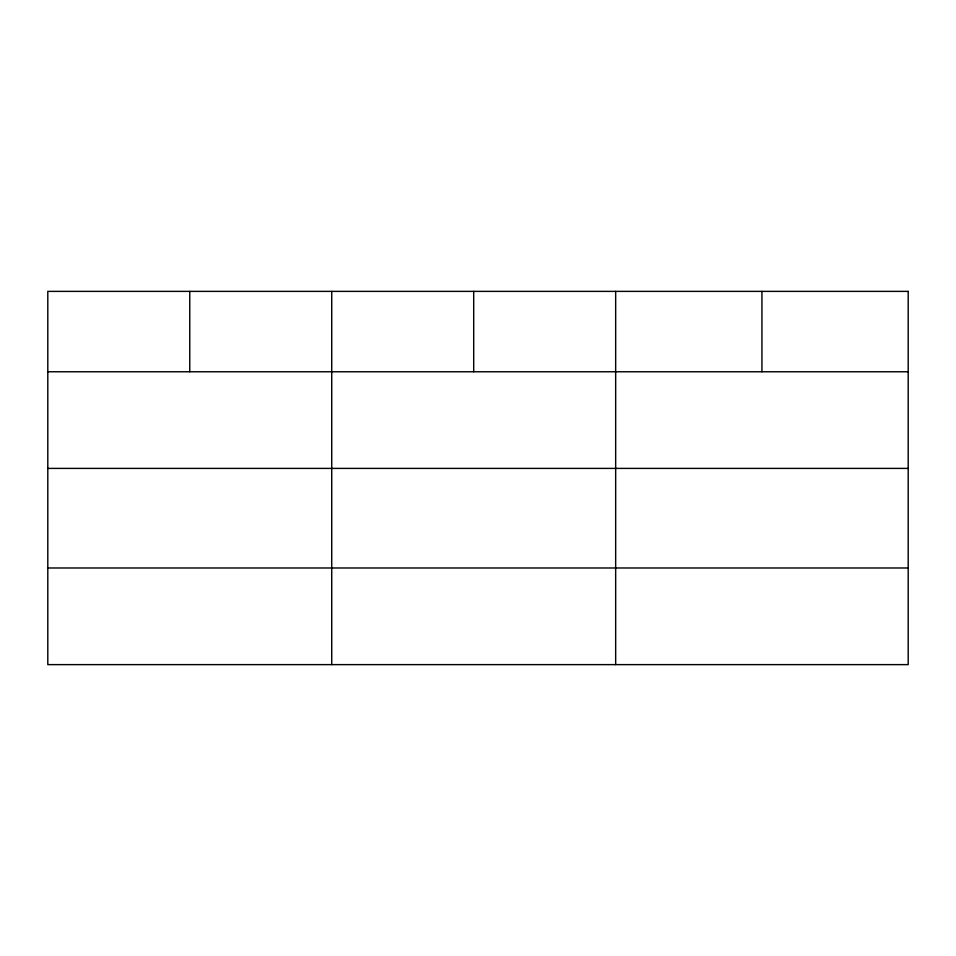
<?xml version="1.0" encoding="UTF-8"?>
<svg xmlns="http://www.w3.org/2000/svg" width="956" height="956" viewBox="0 0 956 956"><rect width="100%" height="100%" fill="white"/><g stroke="black" fill="none" stroke-linecap="round" stroke-linejoin="round"><path stroke-width="1.43" d="M47.8 371.765L908.2 371.765M47.8 468.404L908.2 468.404M47.8 567.984L908.2 567.984M761.932 291.377L761.932 371.765M615.664 291.377L615.664 664.623M473.698 291.377L473.698 371.765M331.732 291.377L331.732 664.623M189.766 291.377L189.766 371.765M908.2 291.377L47.8 291.377L47.8 664.623L908.2 664.623L908.2 291.377"/></g></svg>
